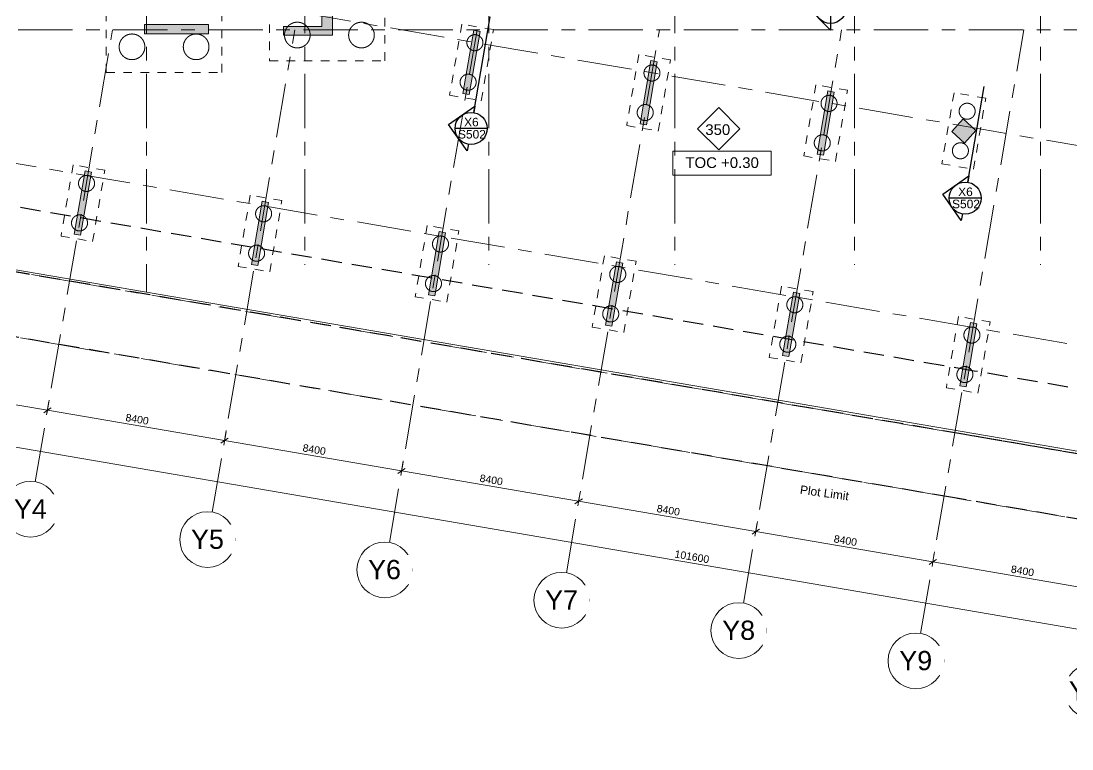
# Model space of a CAD drawing. Header units: millimetres. Extents: x -7055 to 184923, y -26353 to 72746.
# Drawn here: x 17901 to 67042, y -22278 to 11750 of the extents above; entities that cross this region are included whole.
import ezdxf

# ---------------------------------------------------------------- set-up
doc = ezdxf.new("R2010")
doc.units = ezdxf.units.MM
for name, pattern in [('DASH 2mm', [800, 400, -400]), ('Dashed', [3810, 2540, -1270]), ('Grid Line', [4445, 2540, -635, 635, -635]), ('Hidden', [1428.75, 952.5, -476.25])]:
    doc.linetypes.add(name, pattern=pattern)
for name, color, linetype, lineweight in [('A-ANNO-DIMS', 211, 'Continuous', 5), ('A-ANNO-DIMS-200', 211, 'Continuous', 5), ('A-DETL', 90, 'Continuous', 5), ('A-WALL-PATT', 111, 'Continuous', 15), ('G-ANNO-DIMS', 111, 'Continuous', 5), ('G-ANNO-TEXT', 231, 'Continuous', 5), ('I-WALL', 2, 'Continuous', 5), ('S-COLS', 52, 'Continuous', 5), ('S-COLS-HDLN', 52, 'Dashed', 5), ('S-FNDN', 32, 'Continuous', 15), ('S-FNDN-HDLN', 4, 'DASH 2mm', 5), ('S-FNDN-IDEN', 2, 'Continuous', 5), ('S-GRID', 1, 'Continuous', 5), ('S-GRID-IDEN', 1, 'Continuous', 5)]:
    doc.layers.add(name, color=color, linetype=linetype, lineweight=lineweight)
doc.styles.add('Arial', font='arial.ttf', dxfattribs={"height": 900})
doc.styles.add('Arial_1', font='arial.ttf', dxfattribs={"height": 350})
doc.styles.add('Arial_2', font='arial.ttf', dxfattribs={"height": 500})
doc.styles.add('Arial_3', font='arial.ttf', dxfattribs={"height": 400})
doc.dimstyles.new('Diagonal_-_1_75mm_Round_5mm_-1-200', dxfattribs={"dimscale": 304.8, "dimtxt": 1.171558, "dimasz": 0.984252, "dimexe": 0.328084, "dimexo": 0.0625, "dimgap": 0.065617, "dimtad": 1, "dimdec": 0, "dimlfac": 304.8, "dimrnd": 5, "dimdsep": 46, "dimtxsty": 'Arial_1', "dimblk1": 'OBLIQUE', "dimblk2": 'OBLIQUE', "dimsah": 1, "dimcen": 0.09, "dimazin": 0, "dimtfac": 1, "dimtdec": 4, "dimtix": 1, "dimtmove": 0, "dimatfit": 3, "dimfxl": 0.005167, "dimfxlon": 1, "dimtvp": 1, "dimtolj": 1, "dimtzin": 0, "dimarcsym": 2})

# ---------------------------------------------------------------- blocks, each defined once
blk = doc.blocks.new('Concrete-Round-Column - P3-D750-L17m-6777132-GROUND FLOOR FRAMING PLAN')
at = {"layer": 'S-COLS-HDLN'}
for start, end in [(0, 180), (180, 0)]:
    blk.add_arc((0, 0), 375, start, end, dxfattribs=at)
blk = doc.blocks.new('Concrete-Round-Column - P3-D1200-L17m-6780020-GROUND FLOOR FRAMING PLAN')
at = {"layer": 'S-COLS-HDLN'}
for start, end in [(0, 180), (180, 0)]:
    blk.add_arc((0, 0), 600, start, end, dxfattribs=at)
blk = doc.blocks.new('Grid - M_Grid Head - Circle-4284405-GROUND FLOOR FRAMING PLAN')
at = {"layer": 'S-GRID-IDEN'}
blk.add_circle((0, 0), 6.5, dxfattribs=at)
blk = doc.blocks.new('DIMBLOCK18-GROUND FLOOR FRAMING PLAN')
at = {"layer": 'A-ANNO-DIMS-200'}
for p, q in [((10857, -5030), (10938, -4557)), ((10857, -5030), (10840, -5129)), ((10857, -5030), (19136, -6448)), ((19136, -6448), (19217, -5975)), ((19136, -6448), (19119, -6546))]:
    blk.add_line(p, q, dxfattribs=at)
at = {"layer": 'A-ANNO-DIMS-200', "lineweight": 15}
for p, q in [((10857, -5030), (11030, -4908)), ((10857, -5030), (10684, -5153)), ((19136, -6448), (19309, -6325)), ((19136, -6448), (18963, -6570))]:
    blk.add_line(p, q, dxfattribs=at)
at = {"layer": 'A-ANNO-DIMS-200', "color": 0, "insert": (14546, -5180), "char_height": 350, "width": 1292.12, "attachment_point": 1, "rotation": 350.2832, "line_spacing_factor": 0.941778, "style": 'Arial_1'}
blk.add_mtext('8400', dxfattribs=at)
blk = doc.blocks.new('_Oblique')
at = {"color": 0, "linetype": 'ByBlock', "lineweight": -2}
blk.add_line((-0.5, -0.5), (0.5, 0.5), dxfattribs=at)
blk = doc.blocks.new('DIMBLOCK19-GROUND FLOOR FRAMING PLAN')
at = {"layer": 'A-ANNO-DIMS-200'}
for p, q in [((19136, -6448), (19217, -5975)), ((19136, -6448), (19119, -6546)), ((19136, -6448), (27416, -7866)), ((27416, -7866), (27497, -7392)), ((27416, -7866), (27399, -7964))]:
    blk.add_line(p, q, dxfattribs=at)
at = {"layer": 'A-ANNO-DIMS-200', "lineweight": 15}
for p, q in [((19136, -6448), (19309, -6325)), ((19136, -6448), (18963, -6570)), ((27416, -7866), (27589, -7743)), ((27416, -7866), (27243, -7988))]:
    blk.add_line(p, q, dxfattribs=at)
at = {"layer": 'A-ANNO-DIMS-200', "color": 0, "insert": (22825, -6598), "char_height": 350, "width": 1292.12, "attachment_point": 1, "rotation": 350.2832, "line_spacing_factor": 0.941778, "style": 'Arial_1'}
blk.add_mtext('8400', dxfattribs=at)
blk = doc.blocks.new('DIMBLOCK20-GROUND FLOOR FRAMING PLAN')
at = {"layer": 'A-ANNO-DIMS-200'}
for p, q in [((27416, -7866), (27497, -7392)), ((27416, -7866), (27399, -7964)), ((27416, -7866), (35695, -9283)), ((35695, -9283), (35776, -8810)), ((35695, -9283), (35678, -9382))]:
    blk.add_line(p, q, dxfattribs=at)
at = {"layer": 'A-ANNO-DIMS-200', "lineweight": 15}
for p, q in [((27416, -7866), (27589, -7743)), ((27416, -7866), (27243, -7988)), ((35695, -9283), (35522, -9406)), ((35695, -9283), (35868, -9161))]:
    blk.add_line(p, q, dxfattribs=at)
at = {"layer": 'A-ANNO-DIMS-200', "color": 0, "insert": (31105, -8016), "char_height": 350, "width": 1292.12, "attachment_point": 1, "rotation": 350.2832, "line_spacing_factor": 0.941778, "style": 'Arial_1'}
blk.add_mtext('8400', dxfattribs=at)
blk = doc.blocks.new('DIMBLOCK21-GROUND FLOOR FRAMING PLAN')
at = {"layer": 'A-ANNO-DIMS-200'}
for p, q in [((35695, -9283), (35776, -8810)), ((35695, -9283), (35678, -9382)), ((35695, -9283), (43975, -10701)), ((43975, -10701), (44056, -10228)), ((43975, -10701), (43958, -10800))]:
    blk.add_line(p, q, dxfattribs=at)
at = {"layer": 'A-ANNO-DIMS-200', "lineweight": 15}
for p, q in [((35695, -9283), (35522, -9406)), ((35695, -9283), (35868, -9161)), ((43975, -10701), (43802, -10824)), ((43975, -10701), (44148, -10578))]:
    blk.add_line(p, q, dxfattribs=at)
at = {"layer": 'A-ANNO-DIMS-200', "color": 0, "insert": (39384, -9434), "char_height": 350, "width": 1292.12, "attachment_point": 1, "rotation": 350.2832, "line_spacing_factor": 0.941778, "style": 'Arial_1'}
blk.add_mtext('8400', dxfattribs=at)
blk = doc.blocks.new('DIMBLOCK22-GROUND FLOOR FRAMING PLAN')
at = {"layer": 'A-ANNO-DIMS-200'}
for p, q in [((43975, -10701), (44056, -10228)), ((43975, -10701), (43958, -10800)), ((43975, -10701), (52254, -12119)), ((52254, -12119), (52335, -11646)), ((52254, -12119), (52237, -12217))]:
    blk.add_line(p, q, dxfattribs=at)
at = {"layer": 'A-ANNO-DIMS-200', "lineweight": 15}
for p, q in [((43975, -10701), (43802, -10824)), ((43975, -10701), (44148, -10578)), ((52254, -12119), (52081, -12241)), ((52254, -12119), (52427, -11996))]:
    blk.add_line(p, q, dxfattribs=at)
at = {"layer": 'A-ANNO-DIMS-200', "color": 0, "insert": (47664, -10851), "char_height": 350, "width": 1292.12, "attachment_point": 1, "rotation": 350.2832, "line_spacing_factor": 0.941778, "style": 'Arial_1'}
blk.add_mtext('8400', dxfattribs=at)
blk = doc.blocks.new('DIMBLOCK23-GROUND FLOOR FRAMING PLAN')
at = {"layer": 'A-ANNO-DIMS-200'}
for p, q in [((52254, -12119), (52335, -11646)), ((52254, -12119), (52237, -12217)), ((52254, -12119), (60534, -13537)), ((60534, -13537), (60615, -13063)), ((60534, -13537), (60517, -13635))]:
    blk.add_line(p, q, dxfattribs=at)
at = {"layer": 'A-ANNO-DIMS-200', "lineweight": 15}
for p, q in [((52254, -12119), (52081, -12241)), ((52254, -12119), (52427, -11996)), ((60534, -13537), (60361, -13659)), ((60534, -13537), (60707, -13414))]:
    blk.add_line(p, q, dxfattribs=at)
at = {"layer": 'A-ANNO-DIMS-200', "color": 0, "insert": (55943, -12269), "char_height": 350, "width": 1292.12, "attachment_point": 1, "rotation": 350.2832, "line_spacing_factor": 0.941778, "style": 'Arial_1'}
blk.add_mtext('8400', dxfattribs=at)
blk = doc.blocks.new('DIMBLOCK24-GROUND FLOOR FRAMING PLAN')
at = {"layer": 'A-ANNO-DIMS-200'}
for p, q in [((60534, -13537), (60615, -13063)), ((60534, -13537), (60517, -13635)), ((60534, -13537), (68813, -14954)), ((68813, -14954), (68894, -14481)), ((68813, -14954), (68796, -15053))]:
    blk.add_line(p, q, dxfattribs=at)
at = {"layer": 'A-ANNO-DIMS-200', "lineweight": 15}
for p, q in [((60534, -13537), (60361, -13659)), ((60534, -13537), (60707, -13414)), ((68813, -14954), (68640, -15077)), ((68813, -14954), (68986, -14832))]:
    blk.add_line(p, q, dxfattribs=at)
at = {"layer": 'A-ANNO-DIMS-200', "color": 0, "insert": (64223, -13687), "char_height": 350, "width": 1292.12, "attachment_point": 1, "rotation": 350.2832, "line_spacing_factor": 0.941778, "style": 'Arial_1'}
blk.add_mtext('8400', dxfattribs=at)
blk = doc.blocks.new('DIMBLOCK29-GROUND FLOOR FRAMING PLAN')
at = {"layer": 'A-ANNO-DIMS-200'}
for p, q in [((-857, -5007), (-776, -4534)), ((-857, -5007), (-874, -5106)), ((-857, -5007), (99285, -22155)), ((99285, -22155), (99366, -21682)), ((99285, -22155), (99268, -22254))]:
    blk.add_line(p, q, dxfattribs=at)
at = {"layer": 'A-ANNO-DIMS-200', "lineweight": 15}
for p, q in [((-857, -5007), (-684, -4885)), ((-857, -5007), (-1031, -5130)), ((99285, -22155), (99458, -22033)), ((99285, -22155), (99112, -22278))]:
    blk.add_line(p, q, dxfattribs=at)
at = {"layer": 'A-ANNO-DIMS-200', "color": 0, "insert": (48498, -12978), "char_height": 350, "width": 1938.18, "attachment_point": 1, "rotation": 350.2832, "line_spacing_factor": 0.941778, "style": 'Arial_1'}
blk.add_mtext('101600', dxfattribs=at)
blk = doc.blocks.new('BAI-AN_TAG_MAT_THK - BAI-AN_TAG_MAT_THK-4190347-GROUND FLOOR FRAMING PLAN')
at = {"layer": 'S-FNDN-IDEN'}
for p, q in [((-3.14, 0.25), (1.81, 5.2)), ((1.81, 5.2), (6.76, 0.25)), ((-3.14, 0.25), (1.81, -4.7)), ((1.81, -4.7), (6.76, 0.25))]:
    blk.add_line(p, q, dxfattribs=at)
blk = doc.blocks.new('Spot Elevations - Spot Elevation _Str_ Plan_-2609302-GROUND FLOOR FRAMING PLAN')
at = {"layer": 'G-ANNO-DIMS'}
for p, q in [((-11.5, 5.8), (11.5, 5.8)), ((-11.5, 0.2), (-11.5, 5.8)), ((11.5, 0.2), (11.5, 5.8)), ((-11.5, 0.2), (11.5, 0.2))]:
    blk.add_line(p, q, dxfattribs=at)

msp = doc.modelspace()

# ---------------------------------------------------------------- hatches: boundary and pattern name
at = {"layer": 'A-WALL-PATT', "lineweight": 5}
for points in [[(31969.7792, 11494.1661), (32469.7792, 11494.1661), (32469.7792, 16294.1661), (31969.7792, 16294.1661), (31969.7792, 13364.0803)], [(24134.4008, 11144.1571), (26669.756, 11144.1571), (26669.756, 11594.1571), (23669.756, 11594.1571), (23669.756, 11144.1571)], [(31969.7792, 11094.1661), (32469.7792, 11094.1661), (32469.7792, 11494.1661), (30169.756, 11494.1661), (30169.756, 11094.1661), (30918.3451, 11094.1661)], [(38860.2925, 8310.4836), (39366.647, 11267.4424), (39070.9511, 11318.0779), (38564.5966, 8361.1191)], [(47139.6909, 6892.1881), (47646.0454, 9849.1469), (47350.3495, 9899.7823), (46843.995, 6942.8236)], [(55418.9507, 5472.9946), (55925.3052, 8429.9534), (55629.6093, 8480.5888), (55123.2548, 5523.6301)], [(20689.2209, 1732.2869), (21195.5586, 4689.2486), (20899.8624, 4739.8823), (20393.5247, 1782.9207)], [(28968.7135, 314.5415), (29475.0512, 3271.5031), (29179.355, 3322.1369), (28673.0173, 365.1752)], [(37248.2061, -1103.204), (37754.5438, 1853.7577), (37458.8476, 1904.3914), (36952.51, -1052.5702)], [(45527.6987, -2520.9494), (46034.0364, 436.0122), (45738.3402, 486.646), (45232.0026, -2470.3157)], [(53807.1913, -3938.6949), (54313.529, -981.7332), (54017.8328, -931.0995), (53511.4952, -3888.0611), (53531.4931, -3891.4855)], [(62086.6839, -5356.4403), (62593.0216, -2399.4787), (62297.3254, -2348.8449), (61790.9878, -5305.8066)]]:
    msp.add_hatch(color=256, dxfattribs=at).paths.add_polyline_path(points)
at = {"layer": 'S-COLS'}
msp.add_hatch(color=256, dxfattribs=at).paths.add_polyline_path([(62011.8866, 6044.0136), (62547.2265, 6638.4976), (61952.7424, 7173.8374), (61417.4026, 6579.3534), (61737.5907, 6291.0202)])

# ---------------------------------------------------------------- linework, layer by layer
at = {"layer": 'A-DETL', "lineweight": 25}
for p, q in [((55751.4302, 13141.4273), (55751.4302, 11641.4273)), ((55751.4302, 11328.9273), (54688.93, 12391.4269)), ((39070.5003, 7469.5869), (39837.2968, 11947.1336)), ((55751.4302, 11641.4273), (55751.4302, 11328.9273)), ((62172.5915, 4210.988), (62939.388, 8688.5348)), ((37896.6488, 6909.695), (39123.2492, 7777.6028)), ((39123.2492, 7777.6028), (39070.5003, 7469.5869)), ((38764.5566, 5683.0946), (37896.6488, 6909.695)), ((39693.9029, 6730.3484), (38193.9029, 6730.3484)), ((38817.3055, 5991.1105), (38764.5566, 5683.0946)), ((60998.7401, 3651.0961), (62225.3404, 4519.004)), ((62225.3404, 4519.004), (62172.5915, 4210.988)), ((61866.6479, 2424.4957), (60998.7401, 3651.0961)), ((62795.9941, 3471.7496), (61295.9941, 3471.7496)), ((61919.3968, 2732.5116), (61866.6479, 2424.4957))]:
    msp.add_line(p, q, dxfattribs=at)
at = {"layer": 'A-DETL', "color": 30, "linetype": 'Hidden', "lineweight": 25}
for p, q in [((62467.0506, -4610.3915), (6926.8896, 4901.0897)), ((103458.6806, -11634.2759), (62467.0506, -4610.3915))]:
    msp.add_line(p, q, dxfattribs=at)
at = {"layer": 'A-DETL', "color": 6, "linetype": 'Hidden', "lineweight": 25}
for p, q in [((61960.3871, -7567.2973), (3463.4448, 2450.5449)), ((107420.8213, -15356.9079), (61960.3871, -7567.2973))]:
    msp.add_line(p, q, dxfattribs=at)
at = {"layer": 'A-DETL', "color": 5, "linetype": 'Hidden', "lineweight": 25}
msp.add_line((104190.6635, -14803.4229), (6420.4993, 1944.1371), dxfattribs=at)
at = {"layer": 'A-DETL', "color": 10, "linetype": 'Hidden', "lineweight": 25}
for p, q in [((61454.8031, -10527.0022), (0, 0)), ((111382.962, -19079.5399), (61454.8031, -10527.0022))]:
    msp.add_line(p, q, dxfattribs=at)
at = {"layer": 'A-DETL', "lineweight": 25}
for centre in [(55751.4299, 12391.4273), (38943.9029, 6730.3487), (62045.9941, 3471.7498)]:
    msp.add_circle(centre, 750, dxfattribs=at)
at = {"layer": 'I-WALL', "lineweight": 15}
for p, q in [((31969.7792, 16294.1661), (31969.7792, 11494.1661)), ((32469.7792, 11094.1661), (32469.7792, 16294.1661)), ((26669.756, 11594.1571), (23669.756, 11594.1571)), ((23669.756, 11594.1571), (23669.756, 11144.1571)), ((26669.756, 11144.1571), (26669.756, 11594.1571)), ((31969.7792, 11494.1661), (30169.756, 11494.1661)), ((30169.756, 11494.1661), (30169.756, 11094.1661)), ((39070.9511, 11318.0779), (38564.5966, 8361.1191)), ((39366.647, 11267.4424), (39070.9511, 11318.0779)), ((23669.756, 11144.1571), (26669.756, 11144.1571)), ((30169.756, 11094.1661), (32469.7792, 11094.1661)), ((38860.2925, 8310.4836), (39366.647, 11267.4424)), ((47350.3495, 9899.7823), (46843.995, 6942.8236)), ((47139.6909, 6892.1881), (47646.0454, 9849.1469)), ((47646.0454, 9849.1469), (47350.3495, 9899.7823)), ((38564.5966, 8361.1191), (38860.2925, 8310.4836)), ((55629.6093, 8480.5888), (55123.2548, 5523.6301)), ((55418.9507, 5472.9946), (55925.3052, 8429.9534)), ((55925.3052, 8429.9534), (55629.6093, 8480.5888)), ((46843.995, 6942.8236), (47139.6909, 6892.1881)), ((55123.2548, 5523.6301), (55418.9507, 5472.9946)), ((20899.8624, 4739.8823), (20393.5247, 1782.9207)), ((20689.2209, 1732.2869), (21195.5586, 4689.2486)), ((21195.5586, 4689.2486), (20899.8624, 4739.8823)), ((29179.355, 3322.1369), (28673.0173, 365.1752)), ((28968.7135, 314.5415), (29475.0512, 3271.5031)), ((29475.0512, 3271.5031), (29179.355, 3322.1369)), ((20393.5247, 1782.9207), (20689.2209, 1732.2869)), ((37458.8476, 1904.3914), (36952.51, -1052.5702)), ((37248.2061, -1103.204), (37754.5438, 1853.7577)), ((37754.5438, 1853.7577), (37458.8476, 1904.3914)), ((28673.0173, 365.1752), (28968.7135, 314.5415)), ((45738.3402, 486.646), (45232.0026, -2470.3157)), ((45527.6987, -2520.9494), (46034.0364, 436.0122)), ((46034.0364, 436.0122), (45738.3402, 486.646)), ((54017.8328, -931.0995), (53511.4952, -3888.0611)), ((53807.1913, -3938.6949), (54313.529, -981.7332)), ((54313.529, -981.7332), (54017.8328, -931.0995)), ((36952.51, -1052.5702), (37248.2061, -1103.204)), ((62297.3254, -2348.8449), (61790.9878, -5305.8066)), ((62086.6839, -5356.4403), (62593.0216, -2399.4787)), ((62593.0216, -2399.4787), (62297.3254, -2348.8449)), ((45232.0026, -2470.3157), (45527.6987, -2520.9494)), ((53511.4952, -3888.0611), (53807.1913, -3938.6949)), ((61790.9878, -5305.8066), (62086.6839, -5356.4403))]:
    msp.add_line(p, q, dxfattribs=at)
at = {"layer": 'S-COLS', "lineweight": 15}
for p, q in [((61952.7424, 7173.8374), (61417.4026, 6579.3534)), ((62547.2265, 6638.4976), (61952.7424, 7173.8374)), ((61417.4026, 6579.3534), (62011.8866, 6044.0136)), ((62011.8866, 6044.0136), (62547.2265, 6638.4976))]:
    msp.add_line(p, q, dxfattribs=at)
at = {"layer": 'S-FNDN'}
msp.add_line((8507.6162, 1686.8929), (97418.9572, -13514.0887), dxfattribs=at)
at = {"layer": 'S-FNDN-HDLN'}
for p, q in [((21889.756, 17744.1571), (21889.756, 9344.1571)), ((27289.756, 9344.1571), (27289.756, 17744.1571)), ((29519.756, 16394.1661), (29519.756, 9894.1665)), ((34919.756, 9894.1665), (34919.756, 16394.1661)), ((38511.2174, 11603.5044), (37941.528, 8276.9327)), ((39989.6937, 11350.3091), (38511.2174, 11603.5044)), ((39420.0043, 8023.7374), (39989.6937, 11350.3091)), ((29519.756, 9894.1665), (34919.756, 9894.1665)), ((46790.5819, 10185.3046), (46220.8926, 6858.733)), ((48269.0582, 9932.1094), (46790.5819, 10185.3046)), ((47699.3688, 6605.5377), (48269.0582, 9932.1094)), ((21889.756, 9344.1571), (27289.756, 9344.1571)), ((55070.1157, 8767.6182), (54500.4263, 5441.0466)), ((56548.592, 8514.4229), (55070.1157, 8767.6182)), ((55978.9026, 5187.8513), (56548.592, 8514.4229)), ((61527.9211, 8398.809), (60958.2317, 5072.2373)), ((63006.3974, 8145.6137), (61527.9211, 8398.809)), ((37941.528, 8276.9327), (39420.0043, 8023.7374)), ((62436.708, 4819.042), (63006.3974, 8145.6137)), ((46220.8926, 6858.733), (47699.3688, 6605.5377)), ((54500.4263, 5441.0466), (55978.9026, 5187.8513)), ((20340.1277, 5025.9629), (19770.4764, 1699.3847)), ((21818.6069, 4772.7846), (20340.1277, 5025.9629)), ((60958.2317, 5072.2373), (62436.708, 4819.042)), ((21248.9556, 1446.2064), (21818.6069, 4772.7846)), ((28619.6203, 3608.2175), (28049.969, 281.6393)), ((30098.0995, 3355.0391), (28619.6203, 3608.2175)), ((29528.4482, 28.4609), (30098.0995, 3355.0391)), ((36899.1129, 2190.472), (36329.4616, -1136.1062)), ((38377.5921, 1937.2937), (36899.1129, 2190.472)), ((19770.4764, 1699.3847), (21248.9556, 1446.2064)), ((37807.9408, -1389.2845), (38377.5921, 1937.2937)), ((45178.6055, 772.7265), (44608.9542, -2553.8516)), ((46657.0847, 519.5482), (45178.6055, 772.7265)), ((46087.4334, -2807.03), (46657.0847, 519.5482)), ((28049.969, 281.6393), (29528.4482, 28.4609)), ((53458.0981, -645.0189), (52888.4468, -3971.5971)), ((54936.5773, -898.1972), (53458.0981, -645.0189)), ((54366.926, -4224.7754), (54936.5773, -898.1972)), ((36329.4616, -1136.1062), (37807.9408, -1389.2845)), ((61737.5907, -2062.7644), (61167.9394, -5389.3425)), ((63216.0699, -2315.9427), (61737.5907, -2062.7644)), ((62646.4186, -5642.5209), (63216.0699, -2315.9427)), ((44608.9542, -2553.8516), (46087.4334, -2807.03)), ((52888.4468, -3971.5971), (54366.926, -4224.7754)), ((61167.9394, -5389.3425), (62646.4186, -5642.5209))]:
    msp.add_line(p, q, dxfattribs=at)
at = {"layer": 'S-GRID', "linetype": 'Grid Line'}
for p, q in [((23769.756, 49281.3629), (23769.756, -905.3457)), ((31169.756, 49281.3629), (31169.756, 351.3451)), ((39769.756, 49281.3629), (39769.756, 351.3451)), ((48469.756, 49281.3629), (48469.756, 351.3451)), ((56869.756, 49281.3629), (56869.756, 351.3451)), ((65569.756, 49281.3629), (65569.756, 351.3451)), ((131.5941, 17426.4483), (117823.4272, -2726.6056)), ((-4454.5069, 11344.1661), (113803.7202, 11344.1661)), ((18564.0812, -9789.5828), (22182.9381, 11344.1819)), ((26843.5638, -11207.3866), (30705.2001, 11344.1858)), ((35123.0445, -12625.2016), (39227.4622, 11344.1897)), ((43402.5194, -14043.0503), (47749.7238, 11344.1911)), ((51681.9738, -15461.0191), (56271.9858, 11344.195)), ((59961.4789, -16878.6916), (64794.2474, 11344.1964)), ((-1421.3362, 8358.4602), (116270.4969, -11794.5937)), ((-2265.32, 3430.2059), (115426.513, -16722.8481)), ((-2771.7103, 473.2532), (114920.1227, -19679.8007))]:
    msp.add_line(p, q, dxfattribs=at)

# ---------------------------------------------------------------- block references
at = {"layer": 'G-ANNO-DIMS', "xscale": 199.9999999999999, "yscale": 199.9999999999999, "zscale": 199.9999999999999}
msp.add_blockref('Spot Elevations - Spot Elevation _Str_ Plan_-2609302-GROUND FLOOR FRAMING PLAN', (50674.8435, 4506.6932), dxfattribs=at)
at = {"layer": 'S-COLS-HDLN'}
for name, p in [('Concrete-Round-Column - P3-D1200-L17m-6780020-GROUND FLOOR FRAMING PLAN', (30819.756, 11094.1665)), ('Concrete-Round-Column - P3-D1200-L17m-6780020-GROUND FLOOR FRAMING PLAN', (33819.756, 11094.1665)), ('Concrete-Round-Column - P3-D1200-L17m-6780020-GROUND FLOOR FRAMING PLAN', (23089.756, 10543.5863)), ('Concrete-Round-Column - P3-D1200-L17m-6780020-GROUND FLOOR FRAMING PLAN', (26089.756, 10543.5863)), ('Concrete-Round-Column - P3-D750-L17m-6777132-GROUND FLOOR FRAMING PLAN', (39123.8556, 10737.8658)), ('Concrete-Round-Column - P3-D750-L17m-6777132-GROUND FLOOR FRAMING PLAN', (47403.2202, 9319.4686)), ('Concrete-Round-Column - P3-D750-L17m-6777132-GROUND FLOOR FRAMING PLAN', (38807.3617, 8889.5729)), ('Concrete-Round-Column - P3-D750-L17m-6777132-GROUND FLOOR FRAMING PLAN', (55682.7539, 7901.7821)), ('Concrete-Round-Column - P3-D750-L17m-6777132-GROUND FLOOR FRAMING PLAN', (62140.5581, 7532.9732)), ('Concrete-Round-Column - P3-D750-L17m-6777132-GROUND FLOOR FRAMING PLAN', (47086.7261, 7471.3732)), ('Concrete-Round-Column - P3-D750-L17m-6777132-GROUND FLOOR FRAMING PLAN', (55366.26, 6053.6867)), ('Concrete-Round-Column - P3-D750-L17m-6777132-GROUND FLOOR FRAMING PLAN', (61824.064, 5684.8778)), ('Concrete-Round-Column - P3-D750-L17m-6777132-GROUND FLOOR FRAMING PLAN', (20964.7067, 4160.1295)), ('Concrete-Round-Column - P3-D750-L17m-6777132-GROUND FLOOR FRAMING PLAN', (29244.1993, 2742.3841)), ('Concrete-Round-Column - P3-D750-L17m-6777132-GROUND FLOOR FRAMING PLAN', (20636.3553, 2312.0315)), ('Concrete-Round-Column - P3-D750-L17m-6777132-GROUND FLOOR FRAMING PLAN', (37515.4463, 1326.0506)), ('Concrete-Round-Column - P3-D750-L17m-6777132-GROUND FLOOR FRAMING PLAN', (28915.8479, 894.286)), ('Concrete-Round-Column - P3-D750-L17m-6777132-GROUND FLOOR FRAMING PLAN', (45803.1845, -93.1068)), ('Concrete-Round-Column - P3-D750-L17m-6777132-GROUND FLOOR FRAMING PLAN', (37187.0949, -522.0474)), ('Concrete-Round-Column - P3-D750-L17m-6777132-GROUND FLOOR FRAMING PLAN', (54082.6771, -1510.8523)), ('Concrete-Round-Column - P3-D750-L17m-6777132-GROUND FLOOR FRAMING PLAN', (45474.8331, -1941.2049)), ('Concrete-Round-Column - P3-D750-L17m-6777132-GROUND FLOOR FRAMING PLAN', (62362.1697, -2928.5978)), ('Concrete-Round-Column - P3-D750-L17m-6777132-GROUND FLOOR FRAMING PLAN', (53754.3257, -3358.9503)), ('Concrete-Round-Column - P3-D750-L17m-6777132-GROUND FLOOR FRAMING PLAN', (62033.8183, -4776.6958))]:
    msp.add_blockref(name, p, dxfattribs=at)
at = {"layer": 'S-FNDN-IDEN', "xscale": 199.9999999999999, "yscale": 199.9999999999999, "zscale": 199.9999999999999}
msp.add_blockref('BAI-AN_TAG_MAT_THK - BAI-AN_TAG_MAT_THK-4190347-GROUND FLOOR FRAMING PLAN', (50163.6499, 6662.5991), dxfattribs=at)
at = {"layer": 'S-GRID-IDEN', "xscale": 199.9999999999999, "yscale": 199.9999999999999, "zscale": 199.9999999999999}
for p, rotation in [((18344.6682, -11070.9329), 350.2831520499993), ((26624.1508, -12488.7366), 350.2831520499993), ((34903.6315, -13906.5516), 350.2831520499993), ((43183.1065, -15324.4004), 350.2831520499993), ((51462.5608, -16742.3692), 350.2831520499993), ((59742.0659, -18160.0416), 350.2831520499994), ((68021.5408, -19577.8903), 350.2831520499993)]:
    msp.add_blockref('Grid - M_Grid Head - Circle-4284405-GROUND FLOOR FRAMING PLAN', p, dxfattribs=dict(at, rotation=rotation))

# ---------------------------------------------------------------- texts
at = {"layer": 'G-ANNO-DIMS', "insert": (48965.923, 5379.3525), "char_height": 500, "width": 4101.409205, "attachment_point": 1, "line_spacing_factor": 0.941778, "style": 'Arial_2'}
msp.add_mtext('TOC +0.30', dxfattribs=at)
at = {"layer": 'G-ANNO-TEXT', "color": 7, "char_height": 400, "attachment_point": 1, "style": 'Arial_3'}
for s, insert, width in [('X6', (38617.2112, 7226.0286), 849.78875), ('S502', (38332.3722, 6657.649), 1619.40875), ('X6', (61719.3024, 3967.4297), 849.78875), ('S502', (61434.4634, 3399.0501), 1619.40875)]:
    msp.add_mtext(s, dxfattribs=dict(at, insert=insert, width=width))
at = {"layer": 'G-ANNO-TEXT', "color": 7, "insert": (54357.4909, -9949.2479), "char_height": 400, "width": 2870.04125, "attachment_point": 1, "rotation": 352.09543785, "style": 'Arial_3'}
msp.add_mtext('Plot Limit', dxfattribs=at)
at = {"layer": 'S-FNDN-IDEN', "insert": (49896.0322, 6921.7808), "char_height": 500, "width": 1394.93625, "attachment_point": 1, "style": 'Arial_2'}
msp.add_mtext('350', dxfattribs=at)

# ---------------------------------------------------------------- dimensions: what is measured, and where the dimension line sits
at = {"layer": 'A-ANNO-DIMS'}
for base, p1, p2, override, picture, middle in [((19136.3171, -6447.7817), (10937.8386, -4556.9224), (19217.3312, -5974.6679), {"dimpost": '<>', "dimfxl": 8400}, 'DIMBLOCK18-GROUND FLOOR FRAMING PLAN', (15030.1275, -5542.9414)), ((27415.8098, -7865.5272), (19217.3312, -5974.6679), (27496.8238, -7392.4133), {"dimpost": '<>', "dimfxl": 8400}, 'DIMBLOCK19-GROUND FLOOR FRAMING PLAN', (23309.6201, -6960.6868)), ((35695.3024, -9283.2726), (27496.8238, -7392.4133), (35776.3164, -8810.1588), {"dimpost": '<>', "dimfxl": 8400}, 'DIMBLOCK20-GROUND FLOOR FRAMING PLAN', (31589.1127, -8378.4323)), ((43974.795, -10701.0181), (35776.3164, -8810.1588), (44055.809, -10227.9042), {"dimpost": '<>', "dimfxl": 8399.999999}, 'DIMBLOCK21-GROUND FLOOR FRAMING PLAN', (39868.6053, -9796.1777)), ((52254.2876, -12118.7635), (44055.809, -10227.9042), (52335.3016, -11645.6497), {"dimpost": '<>', "dimfxl": 8400}, 'DIMBLOCK22-GROUND FLOOR FRAMING PLAN', (48148.0979, -11213.9232)), ((60533.7802, -13536.509), (52335.3016, -11645.6497), (60614.7942, -13063.3951), {"dimpost": '<>', "dimfxl": 8400}, 'DIMBLOCK23-GROUND FLOOR FRAMING PLAN', (56427.5905, -12631.6687)), ((68813.2728, -14954.2545), (60614.7942, -13063.3951), (68894.2868, -14481.1406), {"dimpost": '<>', "dimfxl": 8400}, 'DIMBLOCK24-GROUND FLOOR FRAMING PLAN', (64707.0832, -14049.4141))]:
    dim = msp.add_linear_dim(base=base, p1=p1, p2=p2, angle=350.28315205, dimstyle='Diagonal_-_1_75mm_Round_5mm_-1-200', override=override, dxfattribs=at)
    dim.commit()
    dim.dimension.update_dxf_attribs({"geometry": picture, "text_midpoint": middle})

# ---------------------------------------------------------------- next in the draw order: texts
at = {"layer": 'S-GRID-IDEN', "char_height": 900, "attachment_point": 1, "style": 'Arial', "bg_fill": 3, "box_fill_scale": 1.25, "bg_fill_color": 256, "bg_fill_true_color": 13158600, "bg_fill_transparency": 0}
for s, insert, width in [('Y4', (17569.5568, -10605.685), 1859.915), ('Y5', (25849.0395, -12023.4888), 1859.915), ('Y6', (34128.5202, -13441.3038), 1859.915), ('Y7', (42407.9951, -14859.1525), 1859.915), ('Y8', (50687.4494, -16277.1213), 1859.915), ('Y9', (58966.9546, -17694.7938), 1859.915), ('Y10', (66895.4295, -19112.6425), 2709.70375)]:
    msp.add_mtext(s, dxfattribs=dict(at, insert=insert, width=width))

# ---------------------------------------------------------------- next in the draw order: dimensions: what is measured, and where the dimension line sits
at = {"layer": 'A-ANNO-DIMS'}
dim = msp.add_linear_dim(base=(99285.025, -22155.3731), p1=(-776.3954, -4534.2904), p2=(99366.039, -21682.2592), angle=350.28315205, dimstyle='Diagonal_-_1_75mm_Round_5mm_-1-200', override={"dimpost": '<>', "dimfxl": 101599.999993}, dxfattribs=at)
dim.commit()
dim.dimension.update_dxf_attribs({"geometry": 'DIMBLOCK29-GROUND FLOOR FRAMING PLAN', "text_midpoint": (49247.3644, -13385.421)})

doc.saveas('drawing.dxf')
